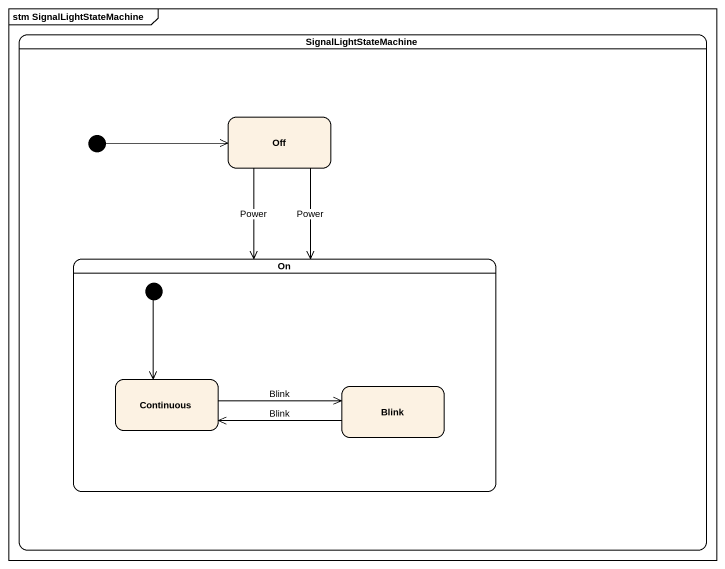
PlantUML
@startuml
mainframe stm SignalLightStateMachine
hide empty description
state SignalLightStateMachine {
  state Off
  state "On" as On_ {
    state Continuous
    state Blink
    [*] --> Continuous
  }
  [*] -right-> Off
}
Off --> On_ : Power
Off --> On_ : Power
Continuous -right-> Blink : Blink
Blink -left-> Continuous : Blink
@enduml
